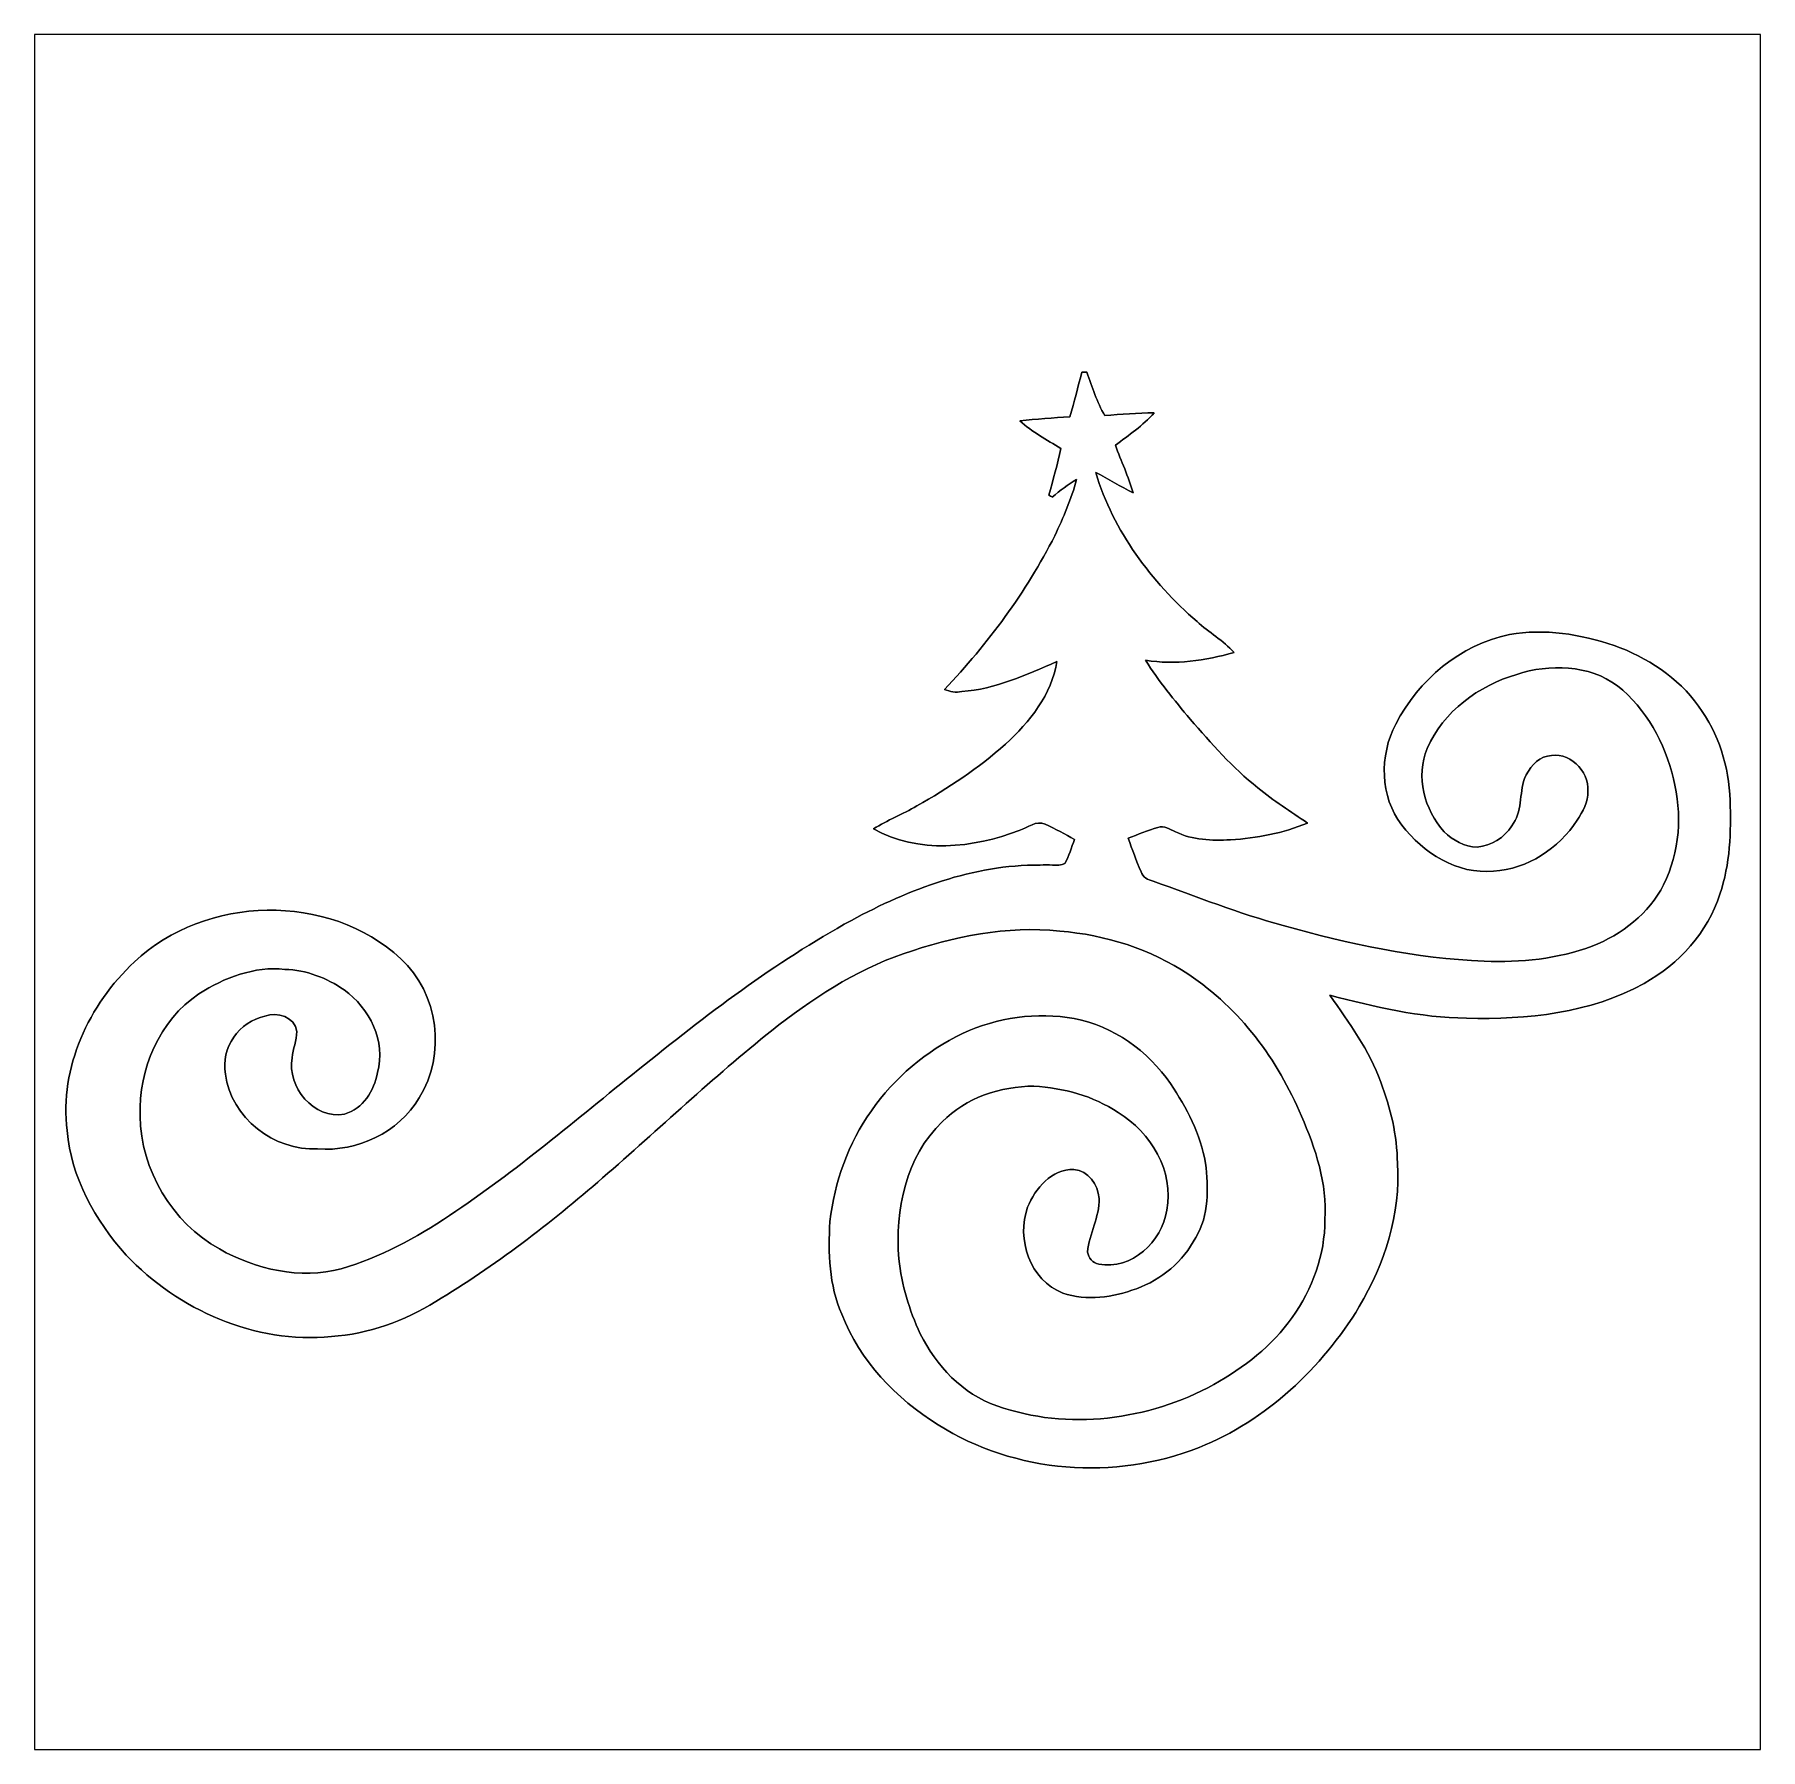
# Model space of a CAD drawing. Header units: centimetres. Extents: x -16.8 to 16.8, y -16.7 to 16.7.
import ezdxf

# ---------------------------------------------------------------- set-up
doc = ezdxf.new("R2010")
doc.units = ezdxf.units.CM
doc.header["$MEASUREMENT"] = 0
doc.layers.add('Layer 1', color=7, linetype='Continuous')

msp = doc.modelspace()

# ---------------------------------------------------------------- linework, layer by layer
at = {"layer": 'Layer 1', "color": 7}
for points, knots in [([(-16.77458, 16.66875), (-16.77458, 16.66875), (16.77458, 16.66875), (16.77458, 16.66875), (16.77458, 16.66875), (16.77458, 16.66875), (16.77458, -16.66875), (16.77458, -16.66875), (16.77458, -16.66875), (16.77458, -16.66875), (-16.77458, -16.66875), (-16.77458, -16.66875), (-16.77458, -16.66875), (-16.77458, -16.66875), (-16.77458, 16.66875), (-16.77458, 16.66875), (-16.77458, 16.66875), (-16.77458, 16.66875), (-16.77458, 16.66875), (-16.77458, 16.66875)], [0, 0, 0, 0, 0.16666667, 0.16666667, 0.16666667, 0.16666667, 0.33333333, 0.33333333, 0.33333333, 0.33333333, 0.5, 0.5, 0.5, 0.5, 0.66666667, 0.66666667, 0.66666667, 0.66666667, 1, 1, 1, 1]), ([(3.58281, 10.10602), (3.50838, 9.81639), (3.43394, 9.52641), (3.35174, 9.2389), (3.35174, 9.2389), (3.02648, 9.21667), (2.70157, 9.19057), (2.37737, 9.16023), (2.37737, 9.16023), (2.61549, 8.94468), (2.90124, 8.79157), (3.17218, 8.62224), (3.17218, 8.62224), (3.11185, 8.31532), (3.02401, 8.01511), (2.94181, 7.71384), (2.94181, 7.71384), (2.95875, 7.70467), (2.99226, 7.68597), (3.00919, 7.6768), (3.00919, 7.6768), (3.15912, 7.79992), (3.30835, 7.92727), (3.48121, 8.01758), (3.48121, 8.01758), (3.38032, 7.63976), (3.22192, 7.27922), (3.05752, 6.92538), (3.05752, 6.92538), (2.49943, 5.82754), (1.75824, 4.82847), (0.91264, 3.93594), (0.91264, 3.93594), (1.02094, 3.89678), (1.13347, 3.86927), (1.2506, 3.89678), (1.2506, 3.89678), (1.90359, 3.94406), (2.50543, 4.22169), (3.09704, 4.48028), (3.09704, 4.48028), (3.00143, 3.83681), (2.56328, 3.30447), (2.10044, 2.87408), (2.10044, 2.87408), (1.57621, 2.40665), (0.98531, 2.0193), (0.37606, 1.67181), (0.37606, 1.67181), (0.10089, 1.51377), (-0.19579, 1.39488), (-0.46602, 1.22802), (-0.46602, 1.22802), (0.39511, 0.7366), (1.47496, 0.85302), (2.36784, 1.19627), (2.36784, 1.19627), (2.53012, 1.24531), (2.69699, 1.39982), (2.87161, 1.31798), (2.87161, 1.31798), (3.06599, 1.22626), (3.25579, 1.12395), (3.44241, 1.01741), (3.44241, 1.01741), (3.37855, 0.86395), (3.33304, 0.70168), (3.25402, 0.55492), (3.25402, 0.55492), (3.10797, 0.48013), (2.92594, 0.54998), (2.77036, 0.52458), (2.77036, 0.52458), (1.4732, 0.53128), (0.23036, 0.05539), (-0.89641, -0.55174), (-0.89641, -0.55174), (-2.38125, -1.36313), (-3.72886, -2.39854), (-5.04119, -3.46004), (-5.04119, -3.46004), (-6.24734, -4.42136), (-7.41892, -5.43243), (-8.70514, -6.28791), (-8.70514, -6.28791), (-9.35637, -6.7243), (-10.05628, -7.10071), (-10.81123, -7.32226), (-10.81123, -7.32226), (-11.61098, -7.53674), (-12.47175, -7.33566), (-13.18119, -6.93914), (-13.18119, -6.93914), (-14.09982, -6.42549), (-14.70907, -5.40808), (-14.72142, -4.35504), (-14.72142, -4.35504), (-14.75105, -3.44488), (-14.35171, -2.49238), (-13.57806, -1.97873), (-13.57806, -1.97873), (-13.08629, -1.6637), (-12.49962, -1.43898), (-11.90696, -1.50424), (-11.90696, -1.50424), (-11.4935, -1.51306), (-11.09486, -1.67146), (-10.75655, -1.90253), (-10.75655, -1.90253), (-10.2616, -2.25813), (-9.94057, -2.90019), (-10.1092, -3.51049), (-10.1092, -3.51049), (-10.1727, -3.86115), (-10.38578, -4.21781), (-10.74914, -4.31729), (-10.74914, -4.31729), (-11.34569, -4.42912), (-11.86886, -3.78778), (-11.76902, -3.22474), (-11.76902, -3.22474), (-11.75209, -3.05082), (-11.67589, -2.88537), (-11.6773, -2.71004), (-11.6773, -2.71004), (-11.70905, -2.43417), (-12.06288, -2.31528), (-12.29536, -2.41406), (-12.29536, -2.41406), (-12.79384, -2.51001), (-13.16143, -3.03777), (-13.06195, -3.54013), (-13.06195, -3.54013), (-12.95682, -4.39138), (-12.11474, -5.0359), (-11.2716, -4.99498), (-11.2716, -4.99498), (-10.50219, -5.05248), (-9.69045, -4.6796), (-9.30063, -4.0005), (-9.30063, -4.0005), (-8.76265, -3.16124), (-8.92457, -1.9685), (-9.65729, -1.29646), (-9.65729, -1.29646), (-11.05711, 0.00176), (-13.45142, -0.06244), (-14.83431, -1.35819), (-14.83431, -1.35819), (-15.7159, -2.18687), (-16.2941, -3.41136), (-16.13888, -4.63797), (-16.13888, -4.63797), (-16.06726, -5.55131), (-15.59348, -6.38493), (-14.99482, -7.05767), (-14.99482, -7.05767), (-13.98058, -8.12765), (-12.49045, -8.78699), (-11.00455, -8.64235), (-11.00455, -8.64235), (-10.28453, -8.58979), (-9.58638, -8.34108), (-8.97573, -7.96008), (-8.97573, -7.96008), (-7.81791, -7.26863), (-6.74688, -6.44278), (-5.73158, -5.55731), (-5.73158, -5.55731), (-4.63832, -4.60481), (-3.58493, -3.60539), (-2.45181, -2.6991), (-2.45181, -2.6991), (-1.67252, -2.08809), (-0.83432, -1.52259), (0.11042, -1.20262), (0.11042, -1.20262), (1.08303, -0.86325), (2.12302, -0.65052), (3.1563, -0.76059), (3.1563, -0.76059), (4.04178, -0.83326), (4.92266, -1.10384), (5.65997, -1.6069), (5.65997, -1.6069), (6.65797, -2.26131), (7.39281, -3.2639), (7.85142, -4.35539), (7.85142, -4.35539), (8.12482, -4.99004), (8.3566, -5.66632), (8.30933, -6.36834), (8.30933, -6.36834), (8.30686, -7.04956), (8.06838, -7.72089), (7.66939, -8.27052), (7.66939, -8.27052), (7.28733, -8.82932), (6.73065, -9.23996), (6.15103, -9.57509), (6.15103, -9.57509), (4.87821, -10.26654), (3.31258, -10.47997), (1.93287, -9.9882), (1.93287, -9.9882), (1.26294, -9.76101), (0.75036, -9.20997), (0.44309, -8.58732), (0.44309, -8.58732), (0.22754, -8.12976), (0.08043, -7.63623), (0.02611, -7.13317), (0.02611, -7.13317), (-0.04692, -6.18949), (0.15734, -5.14103), (0.8703, -4.46864), (0.8703, -4.46864), (1.33209, -3.99591), (2.00237, -3.77649), (2.65324, -3.77296), (2.65324, -3.77296), (3.22686, -3.80965), (3.80541, -3.96275), (4.28696, -4.28554), (4.28696, -4.28554), (4.92442, -4.67113), (5.38162, -5.42713), (5.23381, -6.18772), (5.23381, -6.18772), (5.14809, -6.79485), (4.54766, -7.35436), (3.91266, -7.23477), (3.91266, -7.23477), (3.79871, -7.2136), (3.7084, -7.11412), (3.69464, -6.99982), (3.69464, -6.99982), (3.72392, -6.64139), (3.9303, -6.31931), (3.91795, -5.95489), (3.91795, -5.95489), (3.89961, -5.69136), (3.70558, -5.4169), (3.42829, -5.39432), (3.42829, -5.39432), (2.99085, -5.38551), (2.67899, -5.7591), (2.52801, -6.12951), (2.52801, -6.12951), (2.30117, -6.7437), (2.58198, -7.55015), (3.21345, -7.79568), (3.21345, -7.79568), (3.67665, -7.96114), (4.19135, -7.87576), (4.64291, -7.71349), (4.64291, -7.71349), (5.13397, -7.53569), (5.55378, -7.18079), (5.79649, -6.71654), (5.79649, -6.71654), (6.0579, -6.28509), (6.04696, -5.75204), (5.98664, -5.26874), (5.98664, -5.26874), (5.88645, -4.70923), (5.62469, -4.18994), (5.30507, -3.72498), (5.30507, -3.72498), (4.87186, -3.08857), (4.19629, -2.60703), (3.435, -2.46027), (3.435, -2.46027), (2.70616, -2.32622), (1.9364, -2.43769), (1.26577, -2.7492), (1.26577, -2.7492), (0.56127, -3.09104), (-0.06103, -3.60856), (-0.50835, -4.25274), (-0.50835, -4.25274), (-0.96167, -4.8835), (-1.21885, -5.64056), (-1.31551, -6.4075), (-1.31551, -6.4075), (-1.34796, -7.01287), (-1.33033, -7.64399), (-1.08338, -8.20843), (-1.08338, -8.20843), (-0.73484, -9.11719), (-0.02399, -9.84603), (0.79128, -10.3572), (0.79128, -10.3572), (2.28283, -11.30159), (4.22698, -11.44834), (5.86105, -10.79888), (5.86105, -10.79888), (7.17268, -10.2743), (8.24442, -9.25442), (8.97608, -8.06027), (8.97608, -8.06027), (9.46609, -7.22242), (9.78535, -6.25299), (9.71832, -5.27332), (9.71832, -5.27332), (9.71091, -4.73287), (9.58779, -4.19947), (9.39306, -3.69711), (9.39306, -3.69711), (9.17046, -3.07728), (8.78099, -2.53894), (8.4014, -2.00801), (8.4014, -2.00801), (9.27206, -2.22956), (10.15506, -2.44334), (11.05923, -2.45286), (11.05923, -2.45286), (12.23539, -2.48461), (13.468, -2.35903), (14.51292, -1.77588), (14.51292, -1.77588), (15.19061, -1.40194), (15.74835, -0.78599), (15.98507, -0.04269), (15.98507, -0.04269), (16.18615, 0.54187), (16.20661, 1.16981), (16.18333, 1.78188), (16.18333, 1.78188), (16.16428, 2.43381), (15.96143, 3.08575), (15.57055, 3.61103), (15.57055, 3.61103), (15.17579, 4.17583), (14.56761, 4.55754), (13.93014, 4.79496), (13.93014, 4.79496), (13.27926, 5.00839), (12.57547, 5.12939), (11.89461, 5.0038), (11.89461, 5.0038), (10.94105, 4.81083), (10.12437, 4.11798), (9.6841, 3.26319), (9.6841, 3.26319), (9.3666, 2.65395), (9.37542, 1.85455), (9.80299, 1.30034), (9.80299, 1.30034), (10.21609, 0.75847), (10.88284, 0.33655), (11.58804, 0.40605), (11.58804, 0.40605), (12.24774, 0.44556), (12.85346, 0.84772), (13.21117, 1.39383), (13.21117, 1.39383), (13.32089, 1.56175), (13.43554, 1.74731), (13.41896, 1.95756), (13.41896, 1.95756), (13.45247, 2.3622), (13.0369, 2.75096), (12.63509, 2.64125), (12.63509, 2.64125), (12.4146, 2.60068), (12.27384, 2.39783), (12.18777, 2.20733), (12.18777, 2.20733), (12.08229, 1.90782), (12.15425, 1.54869), (11.93941, 1.2894), (11.93941, 1.2894), (11.80183, 1.05128), (11.53689, 0.90205), (11.26807, 0.87242), (11.26807, 0.87242), (11.02466, 0.88089), (10.79641, 1.00401), (10.62567, 1.17122), (10.62567, 1.17122), (10.23902, 1.59914), (10.07075, 2.24719), (10.29723, 2.79188), (10.29723, 2.79188), (10.60521, 3.51367), (11.30124, 4.00967), (12.03607, 4.23051), (12.03607, 4.23051), (12.67213, 4.43759), (13.44048, 4.42136), (13.99328, 4.00932), (13.99328, 4.00932), (14.5542, 3.56059), (14.92109, 2.89736), (15.0816, 2.20274), (15.0816, 2.20274), (15.25905, 1.52259), (15.20684, 0.77329), (14.89146, 0.14111), (14.89146, 0.14111), (14.60712, -0.41839), (14.08183, -0.82621), (13.50539, -1.05304), (13.50539, -1.05304), (12.83547, -1.29858), (12.11439, -1.37478), (11.40425, -1.34726), (11.40425, -1.34726), (10.07816, -1.28623), (8.7697, -1.01918), (7.49759, -0.64946), (7.49759, -0.64946), (6.63363, -0.42474), (5.80813, -0.08361), (4.96746, 0.21096), (4.96746, 0.21096), (4.86128, 0.23107), (4.77132, 0.29281), (4.73463, 0.3937), (4.73463, 0.3937), (4.63973, 0.60572), (4.56565, 0.82621), (4.48416, 1.04352), (4.48416, 1.04352), (4.67466, 1.11795), (4.86445, 1.19627), (5.0606, 1.25483), (5.0606, 1.25483), (5.18231, 1.29716), (5.29519, 1.21391), (5.40385, 1.17087), (5.40385, 1.17087), (5.73264, 1.00683), (6.11223, 0.99801), (6.47206, 1.01424), (6.47206, 1.01424), (6.98465, 1.04281), (7.49476, 1.14547), (7.97172, 1.33809), (7.97172, 1.33809), (7.64646, 1.56563), (7.30673, 1.77271), (7.00193, 2.02741), (7.00193, 2.02741), (6.51016, 2.41512), (6.09847, 2.89031), (5.68748, 3.35915), (5.68748, 3.35915), (5.38409, 3.72921), (5.07647, 4.09822), (4.82177, 4.50391), (4.82177, 4.50391), (5.39997, 4.41431), (5.98558, 4.49157), (6.54226, 4.65878), (6.54226, 4.65878), (6.32919, 4.8895), (6.05472, 5.04825), (5.82189, 5.25604), (5.82189, 5.25604), (4.93642, 6.03179), (4.19382, 7.01357), (3.8548, 8.15199), (3.8548, 8.15199), (4.10386, 8.03487), (4.33176, 7.87682), (4.58152, 7.76041), (4.58152, 7.76041), (4.48804, 8.07649), (4.34869, 8.37565), (4.2351, 8.68433), (4.2351, 8.68433), (4.49404, 8.8833), (4.7752, 9.06462), (4.98863, 9.3158), (4.98863, 9.3158), (4.66796, 9.30981), (4.34799, 9.28934), (4.02943, 9.26042), (4.02943, 9.26042), (3.87562, 9.52429), (3.78213, 9.81639), (3.67947, 10.1025), (3.67947, 10.1025), (3.65548, 10.1032), (3.60715, 10.10497), (3.58281, 10.10602)], [0, 0, 0, 0, 0.00813008, 0.00813008, 0.00813008, 0.00813008, 0.01626016, 0.01626016, 0.01626016, 0.01626016, 0.02439024, 0.02439024, 0.02439024, 0.02439024, 0.03252033, 0.03252033, 0.03252033, 0.03252033, 0.04065041, 0.04065041, 0.04065041, 0.04065041, 0.04878049, 0.04878049, 0.04878049, 0.04878049, 0.05691057, 0.05691057, 0.05691057, 0.05691057, 0.06504065, 0.06504065, 0.06504065, 0.06504065, 0.07317073, 0.07317073, 0.07317073, 0.07317073, 0.08130081, 0.08130081, 0.08130081, 0.08130081, 0.08943089, 0.08943089, 0.08943089, 0.08943089, 0.09756098, 0.09756098, 0.09756098, 0.09756098, 0.10569106, 0.10569106, 0.10569106, 0.10569106, 0.11382114, 0.11382114, 0.11382114, 0.11382114, 0.12195122, 0.12195122, 0.12195122, 0.12195122, 0.1300813, 0.1300813, 0.1300813, 0.1300813, 0.13821138, 0.13821138, 0.13821138, 0.13821138, 0.14634146, 0.14634146, 0.14634146, 0.14634146, 0.15447154, 0.15447154, 0.15447154, 0.15447154, 0.16260163, 0.16260163, 0.16260163, 0.16260163, 0.17073171, 0.17073171, 0.17073171, 0.17073171, 0.17886179, 0.17886179, 0.17886179, 0.17886179, 0.18699187, 0.18699187, 0.18699187, 0.18699187, 0.19512195, 0.19512195, 0.19512195, 0.19512195, 0.20325203, 0.20325203, 0.20325203, 0.20325203, 0.21138211, 0.21138211, 0.21138211, 0.21138211, 0.2195122, 0.2195122, 0.2195122, 0.2195122, 0.22764228, 0.22764228, 0.22764228, 0.22764228, 0.23577236, 0.23577236, 0.23577236, 0.23577236, 0.24390244, 0.24390244, 0.24390244, 0.24390244, 0.25203252, 0.25203252, 0.25203252, 0.25203252, 0.2601626, 0.2601626, 0.2601626, 0.2601626, 0.26829268, 0.26829268, 0.26829268, 0.26829268, 0.27642276, 0.27642276, 0.27642276, 0.27642276, 0.28455285, 0.28455285, 0.28455285, 0.28455285, 0.29268293, 0.29268293, 0.29268293, 0.29268293, 0.30081301, 0.30081301, 0.30081301, 0.30081301, 0.30894309, 0.30894309, 0.30894309, 0.30894309, 0.31707317, 0.31707317, 0.31707317, 0.31707317, 0.32520325, 0.32520325, 0.32520325, 0.32520325, 0.33333333, 0.33333333, 0.33333333, 0.33333333, 0.34146341, 0.34146341, 0.34146341, 0.34146341, 0.3495935, 0.3495935, 0.3495935, 0.3495935, 0.35772358, 0.35772358, 0.35772358, 0.35772358, 0.36585366, 0.36585366, 0.36585366, 0.36585366, 0.37398374, 0.37398374, 0.37398374, 0.37398374, 0.38211382, 0.38211382, 0.38211382, 0.38211382, 0.3902439, 0.3902439, 0.3902439, 0.3902439, 0.39837398, 0.39837398, 0.39837398, 0.39837398, 0.40650407, 0.40650407, 0.40650407, 0.40650407, 0.41463415, 0.41463415, 0.41463415, 0.41463415, 0.42276423, 0.42276423, 0.42276423, 0.42276423, 0.43089431, 0.43089431, 0.43089431, 0.43089431, 0.43902439, 0.43902439, 0.43902439, 0.43902439, 0.44715447, 0.44715447, 0.44715447, 0.44715447, 0.45528455, 0.45528455, 0.45528455, 0.45528455, 0.46341463, 0.46341463, 0.46341463, 0.46341463, 0.47154472, 0.47154472, 0.47154472, 0.47154472, 0.4796748, 0.4796748, 0.4796748, 0.4796748, 0.48780488, 0.48780488, 0.48780488, 0.48780488, 0.49593496, 0.49593496, 0.49593496, 0.49593496, 0.50406504, 0.50406504, 0.50406504, 0.50406504, 0.51219512, 0.51219512, 0.51219512, 0.51219512, 0.5203252, 0.5203252, 0.5203252, 0.5203252, 0.52845528, 0.52845528, 0.52845528, 0.52845528, 0.53658537, 0.53658537, 0.53658537, 0.53658537, 0.54471545, 0.54471545, 0.54471545, 0.54471545, 0.55284553, 0.55284553, 0.55284553, 0.55284553, 0.56097561, 0.56097561, 0.56097561, 0.56097561, 0.56910569, 0.56910569, 0.56910569, 0.56910569, 0.57723577, 0.57723577, 0.57723577, 0.57723577, 0.58536585, 0.58536585, 0.58536585, 0.58536585, 0.59349593, 0.59349593, 0.59349593, 0.59349593, 0.60162602, 0.60162602, 0.60162602, 0.60162602, 0.6097561, 0.6097561, 0.6097561, 0.6097561, 0.61788618, 0.61788618, 0.61788618, 0.61788618, 0.62601626, 0.62601626, 0.62601626, 0.62601626, 0.63414634, 0.63414634, 0.63414634, 0.63414634, 0.64227642, 0.64227642, 0.64227642, 0.64227642, 0.6504065, 0.6504065, 0.6504065, 0.6504065, 0.65853659, 0.65853659, 0.65853659, 0.65853659, 0.66666667, 0.66666667, 0.66666667, 0.66666667, 0.67479675, 0.67479675, 0.67479675, 0.67479675, 0.68292683, 0.68292683, 0.68292683, 0.68292683, 0.69105691, 0.69105691, 0.69105691, 0.69105691, 0.69918699, 0.69918699, 0.69918699, 0.69918699, 0.70731707, 0.70731707, 0.70731707, 0.70731707, 0.71544715, 0.71544715, 0.71544715, 0.71544715, 0.72357724, 0.72357724, 0.72357724, 0.72357724, 0.73170732, 0.73170732, 0.73170732, 0.73170732, 0.7398374, 0.7398374, 0.7398374, 0.7398374, 0.74796748, 0.74796748, 0.74796748, 0.74796748, 0.75609756, 0.75609756, 0.75609756, 0.75609756, 0.76422764, 0.76422764, 0.76422764, 0.76422764, 0.77235772, 0.77235772, 0.77235772, 0.77235772, 0.7804878, 0.7804878, 0.7804878, 0.7804878, 0.78861789, 0.78861789, 0.78861789, 0.78861789, 0.79674797, 0.79674797, 0.79674797, 0.79674797, 0.80487805, 0.80487805, 0.80487805, 0.80487805, 0.81300813, 0.81300813, 0.81300813, 0.81300813, 0.82113821, 0.82113821, 0.82113821, 0.82113821, 0.82926829, 0.82926829, 0.82926829, 0.82926829, 0.83739837, 0.83739837, 0.83739837, 0.83739837, 0.84552846, 0.84552846, 0.84552846, 0.84552846, 0.85365854, 0.85365854, 0.85365854, 0.85365854, 0.86178862, 0.86178862, 0.86178862, 0.86178862, 0.8699187, 0.8699187, 0.8699187, 0.8699187, 0.87804878, 0.87804878, 0.87804878, 0.87804878, 0.88617886, 0.88617886, 0.88617886, 0.88617886, 0.89430894, 0.89430894, 0.89430894, 0.89430894, 0.90243902, 0.90243902, 0.90243902, 0.90243902, 0.91056911, 0.91056911, 0.91056911, 0.91056911, 0.91869919, 0.91869919, 0.91869919, 0.91869919, 0.92682927, 0.92682927, 0.92682927, 0.92682927, 0.93495935, 0.93495935, 0.93495935, 0.93495935, 0.94308943, 0.94308943, 0.94308943, 0.94308943, 0.95121951, 0.95121951, 0.95121951, 0.95121951, 0.95934959, 0.95934959, 0.95934959, 0.95934959, 0.96747967, 0.96747967, 0.96747967, 0.96747967, 0.97560976, 0.97560976, 0.97560976, 0.97560976, 0.98373984, 0.98373984, 0.98373984, 0.98373984, 1, 1, 1, 1])]:
    msp.add_open_spline(points, degree=3, knots=knots, dxfattribs=at)
at = {"layer": 'Layer 1', "color": 250}
msp.add_open_spline([(3.58281, 10.10602), (3.60715, 10.10497), (3.65548, 10.1032), (3.67947, 10.1025), (3.67947, 10.1025), (3.78213, 9.81639), (3.87562, 9.52429), (4.02943, 9.26042), (4.02943, 9.26042), (4.34799, 9.28934), (4.66796, 9.30981), (4.98863, 9.3158), (4.98863, 9.3158), (4.7752, 9.06462), (4.49404, 8.8833), (4.2351, 8.68433), (4.2351, 8.68433), (4.34869, 8.37565), (4.48804, 8.07649), (4.58152, 7.76041), (4.58152, 7.76041), (4.33176, 7.87682), (4.10386, 8.03487), (3.8548, 8.15199), (3.8548, 8.15199), (4.19382, 7.01357), (4.93642, 6.03179), (5.82189, 5.25604), (5.82189, 5.25604), (6.05472, 5.04825), (6.32919, 4.8895), (6.54226, 4.65878), (6.54226, 4.65878), (5.98558, 4.49157), (5.39997, 4.41431), (4.82177, 4.50391), (4.82177, 4.50391), (5.07647, 4.09822), (5.38409, 3.72921), (5.68748, 3.35915), (5.68748, 3.35915), (6.09847, 2.89031), (6.51016, 2.41512), (7.00193, 2.02741), (7.00193, 2.02741), (7.30673, 1.77271), (7.64646, 1.56563), (7.97172, 1.33809), (7.97172, 1.33809), (7.49476, 1.14547), (6.98465, 1.04281), (6.47206, 1.01424), (6.47206, 1.01424), (6.11223, 0.99801), (5.73264, 1.00683), (5.40385, 1.17087), (5.40385, 1.17087), (5.29519, 1.21391), (5.18231, 1.29716), (5.0606, 1.25483), (5.0606, 1.25483), (4.86445, 1.19627), (4.67466, 1.11795), (4.48416, 1.04352), (4.48416, 1.04352), (4.56565, 0.82621), (4.63973, 0.60572), (4.73463, 0.3937), (4.73463, 0.3937), (4.77132, 0.29281), (4.86128, 0.23107), (4.96746, 0.21096), (4.96746, 0.21096), (5.80813, -0.08361), (6.63363, -0.42474), (7.49759, -0.64946), (7.49759, -0.64946), (8.7697, -1.01918), (10.07816, -1.28623), (11.40425, -1.34726), (11.40425, -1.34726), (12.11439, -1.37478), (12.83547, -1.29858), (13.50539, -1.05304), (13.50539, -1.05304), (14.08183, -0.82621), (14.60712, -0.41839), (14.89146, 0.14111), (14.89146, 0.14111), (15.20684, 0.77329), (15.25905, 1.52259), (15.0816, 2.20274), (15.0816, 2.20274), (14.92109, 2.89736), (14.5542, 3.56059), (13.99328, 4.00932), (13.99328, 4.00932), (13.44048, 4.42136), (12.67213, 4.43759), (12.03607, 4.23051), (12.03607, 4.23051), (11.30124, 4.00967), (10.60521, 3.51367), (10.29723, 2.79188), (10.29723, 2.79188), (10.07075, 2.24719), (10.23902, 1.59914), (10.62567, 1.17122), (10.62567, 1.17122), (10.79641, 1.00401), (11.02466, 0.88089), (11.26807, 0.87242), (11.26807, 0.87242), (11.53689, 0.90205), (11.80183, 1.05128), (11.93941, 1.2894), (11.93941, 1.2894), (12.15425, 1.54869), (12.08229, 1.90782), (12.18777, 2.20733), (12.18777, 2.20733), (12.27384, 2.39783), (12.4146, 2.60068), (12.63509, 2.64125), (12.63509, 2.64125), (13.0369, 2.75096), (13.45247, 2.3622), (13.41896, 1.95756), (13.41896, 1.95756), (13.43554, 1.74731), (13.32089, 1.56175), (13.21117, 1.39383), (13.21117, 1.39383), (12.85346, 0.84772), (12.24774, 0.44556), (11.58804, 0.40605), (11.58804, 0.40605), (10.88284, 0.33655), (10.21609, 0.75847), (9.80299, 1.30034), (9.80299, 1.30034), (9.37542, 1.85455), (9.3666, 2.65395), (9.6841, 3.26319), (9.6841, 3.26319), (10.12437, 4.11798), (10.94105, 4.81083), (11.89461, 5.0038), (11.89461, 5.0038), (12.57547, 5.12939), (13.27926, 5.00839), (13.93014, 4.79496), (13.93014, 4.79496), (14.56761, 4.55754), (15.17579, 4.17583), (15.57055, 3.61103), (15.57055, 3.61103), (15.96143, 3.08575), (16.16428, 2.43381), (16.18333, 1.78188), (16.18333, 1.78188), (16.20661, 1.16981), (16.18615, 0.54187), (15.98507, -0.04269), (15.98507, -0.04269), (15.74835, -0.78599), (15.19061, -1.40194), (14.51292, -1.77588), (14.51292, -1.77588), (13.468, -2.35903), (12.23539, -2.48461), (11.05923, -2.45286), (11.05923, -2.45286), (10.15506, -2.44334), (9.27206, -2.22956), (8.4014, -2.00801), (8.4014, -2.00801), (8.78099, -2.53894), (9.17046, -3.07728), (9.39306, -3.69711), (9.39306, -3.69711), (9.58779, -4.19947), (9.71091, -4.73287), (9.71832, -5.27332), (9.71832, -5.27332), (9.78535, -6.25299), (9.46609, -7.22242), (8.97608, -8.06027), (8.97608, -8.06027), (8.24442, -9.25442), (7.17268, -10.2743), (5.86105, -10.79888), (5.86105, -10.79888), (4.22698, -11.44834), (2.28283, -11.30159), (0.79128, -10.3572), (0.79128, -10.3572), (-0.02399, -9.84603), (-0.73484, -9.11719), (-1.08338, -8.20843), (-1.08338, -8.20843), (-1.33033, -7.64399), (-1.34796, -7.01287), (-1.31551, -6.4075), (-1.31551, -6.4075), (-1.21885, -5.64056), (-0.96167, -4.8835), (-0.50835, -4.25274), (-0.50835, -4.25274), (-0.06103, -3.60856), (0.56127, -3.09104), (1.26577, -2.7492), (1.26577, -2.7492), (1.9364, -2.43769), (2.70616, -2.32622), (3.435, -2.46027), (3.435, -2.46027), (4.19629, -2.60703), (4.87186, -3.08857), (5.30507, -3.72498), (5.30507, -3.72498), (5.62469, -4.18994), (5.88645, -4.70923), (5.98664, -5.26874), (5.98664, -5.26874), (6.04696, -5.75204), (6.0579, -6.28509), (5.79649, -6.71654), (5.79649, -6.71654), (5.55378, -7.18079), (5.13397, -7.53569), (4.64291, -7.71349), (4.64291, -7.71349), (4.19135, -7.87576), (3.67665, -7.96114), (3.21345, -7.79568), (3.21345, -7.79568), (2.58198, -7.55015), (2.30117, -6.7437), (2.52801, -6.12951), (2.52801, -6.12951), (2.67899, -5.7591), (2.99085, -5.38551), (3.42829, -5.39432), (3.42829, -5.39432), (3.70558, -5.4169), (3.89961, -5.69136), (3.91795, -5.95489), (3.91795, -5.95489), (3.9303, -6.31931), (3.72392, -6.64139), (3.69464, -6.99982), (3.69464, -6.99982), (3.7084, -7.11412), (3.79871, -7.2136), (3.91266, -7.23477), (3.91266, -7.23477), (4.54766, -7.35436), (5.14809, -6.79485), (5.23381, -6.18772), (5.23381, -6.18772), (5.38162, -5.42713), (4.92442, -4.67113), (4.28696, -4.28554), (4.28696, -4.28554), (3.80541, -3.96275), (3.22686, -3.80965), (2.65324, -3.77296), (2.65324, -3.77296), (2.00237, -3.77649), (1.33209, -3.99591), (0.8703, -4.46864), (0.8703, -4.46864), (0.15734, -5.14103), (-0.04692, -6.18949), (0.02611, -7.13317), (0.02611, -7.13317), (0.08043, -7.63623), (0.22754, -8.12976), (0.44309, -8.58732), (0.44309, -8.58732), (0.75036, -9.20997), (1.26294, -9.76101), (1.93287, -9.9882), (1.93287, -9.9882), (3.31258, -10.47997), (4.87821, -10.26654), (6.15103, -9.57509), (6.15103, -9.57509), (6.73065, -9.23996), (7.28733, -8.82932), (7.66939, -8.27052), (7.66939, -8.27052), (8.06838, -7.72089), (8.30686, -7.04956), (8.30933, -6.36834), (8.30933, -6.36834), (8.3566, -5.66632), (8.12482, -4.99004), (7.85142, -4.35539), (7.85142, -4.35539), (7.39281, -3.2639), (6.65797, -2.26131), (5.65997, -1.6069), (5.65997, -1.6069), (4.92266, -1.10384), (4.04178, -0.83326), (3.1563, -0.76059), (3.1563, -0.76059), (2.12302, -0.65052), (1.08303, -0.86325), (0.11042, -1.20262), (0.11042, -1.20262), (-0.83432, -1.52259), (-1.67252, -2.08809), (-2.45181, -2.6991), (-2.45181, -2.6991), (-3.58493, -3.60539), (-4.63832, -4.60481), (-5.73158, -5.55731), (-5.73158, -5.55731), (-6.74688, -6.44278), (-7.81791, -7.26863), (-8.97573, -7.96008), (-8.97573, -7.96008), (-9.58638, -8.34108), (-10.28453, -8.58979), (-11.00455, -8.64235), (-11.00455, -8.64235), (-12.49045, -8.78699), (-13.98058, -8.12765), (-14.99482, -7.05767), (-14.99482, -7.05767), (-15.59348, -6.38493), (-16.06726, -5.55131), (-16.13888, -4.63797), (-16.13888, -4.63797), (-16.2941, -3.41136), (-15.7159, -2.18687), (-14.83431, -1.35819), (-14.83431, -1.35819), (-13.45142, -0.06244), (-11.05711, 0.00176), (-9.65729, -1.29646), (-9.65729, -1.29646), (-8.92457, -1.9685), (-8.76265, -3.16124), (-9.30063, -4.0005), (-9.30063, -4.0005), (-9.69045, -4.6796), (-10.50219, -5.05248), (-11.2716, -4.99498), (-11.2716, -4.99498), (-12.11474, -5.0359), (-12.95682, -4.39138), (-13.06195, -3.54013), (-13.06195, -3.54013), (-13.16143, -3.03777), (-12.79384, -2.51001), (-12.29536, -2.41406), (-12.29536, -2.41406), (-12.06288, -2.31528), (-11.70905, -2.43417), (-11.6773, -2.71004), (-11.6773, -2.71004), (-11.67589, -2.88537), (-11.75209, -3.05082), (-11.76902, -3.22474), (-11.76902, -3.22474), (-11.86886, -3.78778), (-11.34569, -4.42912), (-10.74914, -4.31729), (-10.74914, -4.31729), (-10.38578, -4.21781), (-10.1727, -3.86115), (-10.1092, -3.51049), (-10.1092, -3.51049), (-9.94057, -2.90019), (-10.2616, -2.25813), (-10.75655, -1.90253), (-10.75655, -1.90253), (-11.09486, -1.67146), (-11.4935, -1.51306), (-11.90696, -1.50424), (-11.90696, -1.50424), (-12.49962, -1.43898), (-13.08629, -1.6637), (-13.57806, -1.97873), (-13.57806, -1.97873), (-14.35171, -2.49238), (-14.75105, -3.44488), (-14.72142, -4.35504), (-14.72142, -4.35504), (-14.70907, -5.40808), (-14.09982, -6.42549), (-13.18119, -6.93914), (-13.18119, -6.93914), (-12.47175, -7.33566), (-11.61098, -7.53674), (-10.81123, -7.32226), (-10.81123, -7.32226), (-10.05628, -7.10071), (-9.35637, -6.7243), (-8.70514, -6.28791), (-8.70514, -6.28791), (-7.41892, -5.43243), (-6.24734, -4.42136), (-5.04119, -3.46004), (-5.04119, -3.46004), (-3.72886, -2.39854), (-2.38125, -1.36313), (-0.89641, -0.55174), (-0.89641, -0.55174), (0.23036, 0.05539), (1.4732, 0.53128), (2.77036, 0.52458), (2.77036, 0.52458), (2.92594, 0.54998), (3.10797, 0.48013), (3.25402, 0.55492), (3.25402, 0.55492), (3.33304, 0.70168), (3.37855, 0.86395), (3.44241, 1.01741), (3.44241, 1.01741), (3.25579, 1.12395), (3.06599, 1.22626), (2.87161, 1.31798), (2.87161, 1.31798), (2.69699, 1.39982), (2.53012, 1.24531), (2.36784, 1.19627), (2.36784, 1.19627), (1.47496, 0.85302), (0.39511, 0.7366), (-0.46602, 1.22802), (-0.46602, 1.22802), (-0.19579, 1.39488), (0.10089, 1.51377), (0.37606, 1.67181), (0.37606, 1.67181), (0.98531, 2.0193), (1.57621, 2.40665), (2.10044, 2.87408), (2.10044, 2.87408), (2.56328, 3.30447), (3.00143, 3.83681), (3.09704, 4.48028), (3.09704, 4.48028), (2.50543, 4.22169), (1.90359, 3.94406), (1.2506, 3.89678), (1.2506, 3.89678), (1.13347, 3.86927), (1.02094, 3.89678), (0.91264, 3.93594), (0.91264, 3.93594), (1.75824, 4.82847), (2.49943, 5.82754), (3.05752, 6.92538), (3.05752, 6.92538), (3.22192, 7.27922), (3.38032, 7.63976), (3.48121, 8.01758), (3.48121, 8.01758), (3.30835, 7.92727), (3.15912, 7.79992), (3.00919, 7.6768), (3.00919, 7.6768), (2.99226, 7.68597), (2.95875, 7.70467), (2.94181, 7.71384), (2.94181, 7.71384), (3.02401, 8.01511), (3.11185, 8.31532), (3.17218, 8.62224), (3.17218, 8.62224), (2.90124, 8.79157), (2.61549, 8.94468), (2.37737, 9.16023), (2.37737, 9.16023), (2.70157, 9.19057), (3.02648, 9.21667), (3.35174, 9.2389), (3.35174, 9.2389), (3.43394, 9.52641), (3.50838, 9.81639), (3.58281, 10.10602)], degree=3, knots=[0, 0, 0, 0, 0.00813008, 0.00813008, 0.00813008, 0.00813008, 0.01626016, 0.01626016, 0.01626016, 0.01626016, 0.02439024, 0.02439024, 0.02439024, 0.02439024, 0.03252033, 0.03252033, 0.03252033, 0.03252033, 0.04065041, 0.04065041, 0.04065041, 0.04065041, 0.04878049, 0.04878049, 0.04878049, 0.04878049, 0.05691057, 0.05691057, 0.05691057, 0.05691057, 0.06504065, 0.06504065, 0.06504065, 0.06504065, 0.07317073, 0.07317073, 0.07317073, 0.07317073, 0.08130081, 0.08130081, 0.08130081, 0.08130081, 0.08943089, 0.08943089, 0.08943089, 0.08943089, 0.09756098, 0.09756098, 0.09756098, 0.09756098, 0.10569106, 0.10569106, 0.10569106, 0.10569106, 0.11382114, 0.11382114, 0.11382114, 0.11382114, 0.12195122, 0.12195122, 0.12195122, 0.12195122, 0.1300813, 0.1300813, 0.1300813, 0.1300813, 0.13821138, 0.13821138, 0.13821138, 0.13821138, 0.14634146, 0.14634146, 0.14634146, 0.14634146, 0.15447154, 0.15447154, 0.15447154, 0.15447154, 0.16260163, 0.16260163, 0.16260163, 0.16260163, 0.17073171, 0.17073171, 0.17073171, 0.17073171, 0.17886179, 0.17886179, 0.17886179, 0.17886179, 0.18699187, 0.18699187, 0.18699187, 0.18699187, 0.19512195, 0.19512195, 0.19512195, 0.19512195, 0.20325203, 0.20325203, 0.20325203, 0.20325203, 0.21138211, 0.21138211, 0.21138211, 0.21138211, 0.2195122, 0.2195122, 0.2195122, 0.2195122, 0.22764228, 0.22764228, 0.22764228, 0.22764228, 0.23577236, 0.23577236, 0.23577236, 0.23577236, 0.24390244, 0.24390244, 0.24390244, 0.24390244, 0.25203252, 0.25203252, 0.25203252, 0.25203252, 0.2601626, 0.2601626, 0.2601626, 0.2601626, 0.26829268, 0.26829268, 0.26829268, 0.26829268, 0.27642276, 0.27642276, 0.27642276, 0.27642276, 0.28455285, 0.28455285, 0.28455285, 0.28455285, 0.29268293, 0.29268293, 0.29268293, 0.29268293, 0.30081301, 0.30081301, 0.30081301, 0.30081301, 0.30894309, 0.30894309, 0.30894309, 0.30894309, 0.31707317, 0.31707317, 0.31707317, 0.31707317, 0.32520325, 0.32520325, 0.32520325, 0.32520325, 0.33333333, 0.33333333, 0.33333333, 0.33333333, 0.34146341, 0.34146341, 0.34146341, 0.34146341, 0.3495935, 0.3495935, 0.3495935, 0.3495935, 0.35772358, 0.35772358, 0.35772358, 0.35772358, 0.36585366, 0.36585366, 0.36585366, 0.36585366, 0.37398374, 0.37398374, 0.37398374, 0.37398374, 0.38211382, 0.38211382, 0.38211382, 0.38211382, 0.3902439, 0.3902439, 0.3902439, 0.3902439, 0.39837398, 0.39837398, 0.39837398, 0.39837398, 0.40650407, 0.40650407, 0.40650407, 0.40650407, 0.41463415, 0.41463415, 0.41463415, 0.41463415, 0.42276423, 0.42276423, 0.42276423, 0.42276423, 0.43089431, 0.43089431, 0.43089431, 0.43089431, 0.43902439, 0.43902439, 0.43902439, 0.43902439, 0.44715447, 0.44715447, 0.44715447, 0.44715447, 0.45528455, 0.45528455, 0.45528455, 0.45528455, 0.46341463, 0.46341463, 0.46341463, 0.46341463, 0.47154472, 0.47154472, 0.47154472, 0.47154472, 0.4796748, 0.4796748, 0.4796748, 0.4796748, 0.48780488, 0.48780488, 0.48780488, 0.48780488, 0.49593496, 0.49593496, 0.49593496, 0.49593496, 0.50406504, 0.50406504, 0.50406504, 0.50406504, 0.51219512, 0.51219512, 0.51219512, 0.51219512, 0.5203252, 0.5203252, 0.5203252, 0.5203252, 0.52845528, 0.52845528, 0.52845528, 0.52845528, 0.53658537, 0.53658537, 0.53658537, 0.53658537, 0.54471545, 0.54471545, 0.54471545, 0.54471545, 0.55284553, 0.55284553, 0.55284553, 0.55284553, 0.56097561, 0.56097561, 0.56097561, 0.56097561, 0.56910569, 0.56910569, 0.56910569, 0.56910569, 0.57723577, 0.57723577, 0.57723577, 0.57723577, 0.58536585, 0.58536585, 0.58536585, 0.58536585, 0.59349593, 0.59349593, 0.59349593, 0.59349593, 0.60162602, 0.60162602, 0.60162602, 0.60162602, 0.6097561, 0.6097561, 0.6097561, 0.6097561, 0.61788618, 0.61788618, 0.61788618, 0.61788618, 0.62601626, 0.62601626, 0.62601626, 0.62601626, 0.63414634, 0.63414634, 0.63414634, 0.63414634, 0.64227642, 0.64227642, 0.64227642, 0.64227642, 0.6504065, 0.6504065, 0.6504065, 0.6504065, 0.65853659, 0.65853659, 0.65853659, 0.65853659, 0.66666667, 0.66666667, 0.66666667, 0.66666667, 0.67479675, 0.67479675, 0.67479675, 0.67479675, 0.68292683, 0.68292683, 0.68292683, 0.68292683, 0.69105691, 0.69105691, 0.69105691, 0.69105691, 0.69918699, 0.69918699, 0.69918699, 0.69918699, 0.70731707, 0.70731707, 0.70731707, 0.70731707, 0.71544715, 0.71544715, 0.71544715, 0.71544715, 0.72357724, 0.72357724, 0.72357724, 0.72357724, 0.73170732, 0.73170732, 0.73170732, 0.73170732, 0.7398374, 0.7398374, 0.7398374, 0.7398374, 0.74796748, 0.74796748, 0.74796748, 0.74796748, 0.75609756, 0.75609756, 0.75609756, 0.75609756, 0.76422764, 0.76422764, 0.76422764, 0.76422764, 0.77235772, 0.77235772, 0.77235772, 0.77235772, 0.7804878, 0.7804878, 0.7804878, 0.7804878, 0.78861789, 0.78861789, 0.78861789, 0.78861789, 0.79674797, 0.79674797, 0.79674797, 0.79674797, 0.80487805, 0.80487805, 0.80487805, 0.80487805, 0.81300813, 0.81300813, 0.81300813, 0.81300813, 0.82113821, 0.82113821, 0.82113821, 0.82113821, 0.82926829, 0.82926829, 0.82926829, 0.82926829, 0.83739837, 0.83739837, 0.83739837, 0.83739837, 0.84552846, 0.84552846, 0.84552846, 0.84552846, 0.85365854, 0.85365854, 0.85365854, 0.85365854, 0.86178862, 0.86178862, 0.86178862, 0.86178862, 0.8699187, 0.8699187, 0.8699187, 0.8699187, 0.87804878, 0.87804878, 0.87804878, 0.87804878, 0.88617886, 0.88617886, 0.88617886, 0.88617886, 0.89430894, 0.89430894, 0.89430894, 0.89430894, 0.90243902, 0.90243902, 0.90243902, 0.90243902, 0.91056911, 0.91056911, 0.91056911, 0.91056911, 0.91869919, 0.91869919, 0.91869919, 0.91869919, 0.92682927, 0.92682927, 0.92682927, 0.92682927, 0.93495935, 0.93495935, 0.93495935, 0.93495935, 0.94308943, 0.94308943, 0.94308943, 0.94308943, 0.95121951, 0.95121951, 0.95121951, 0.95121951, 0.95934959, 0.95934959, 0.95934959, 0.95934959, 0.96747967, 0.96747967, 0.96747967, 0.96747967, 0.97560976, 0.97560976, 0.97560976, 0.97560976, 0.98373984, 0.98373984, 0.98373984, 0.98373984, 1, 1, 1, 1], dxfattribs=at)

doc.saveas('drawing.dxf')
